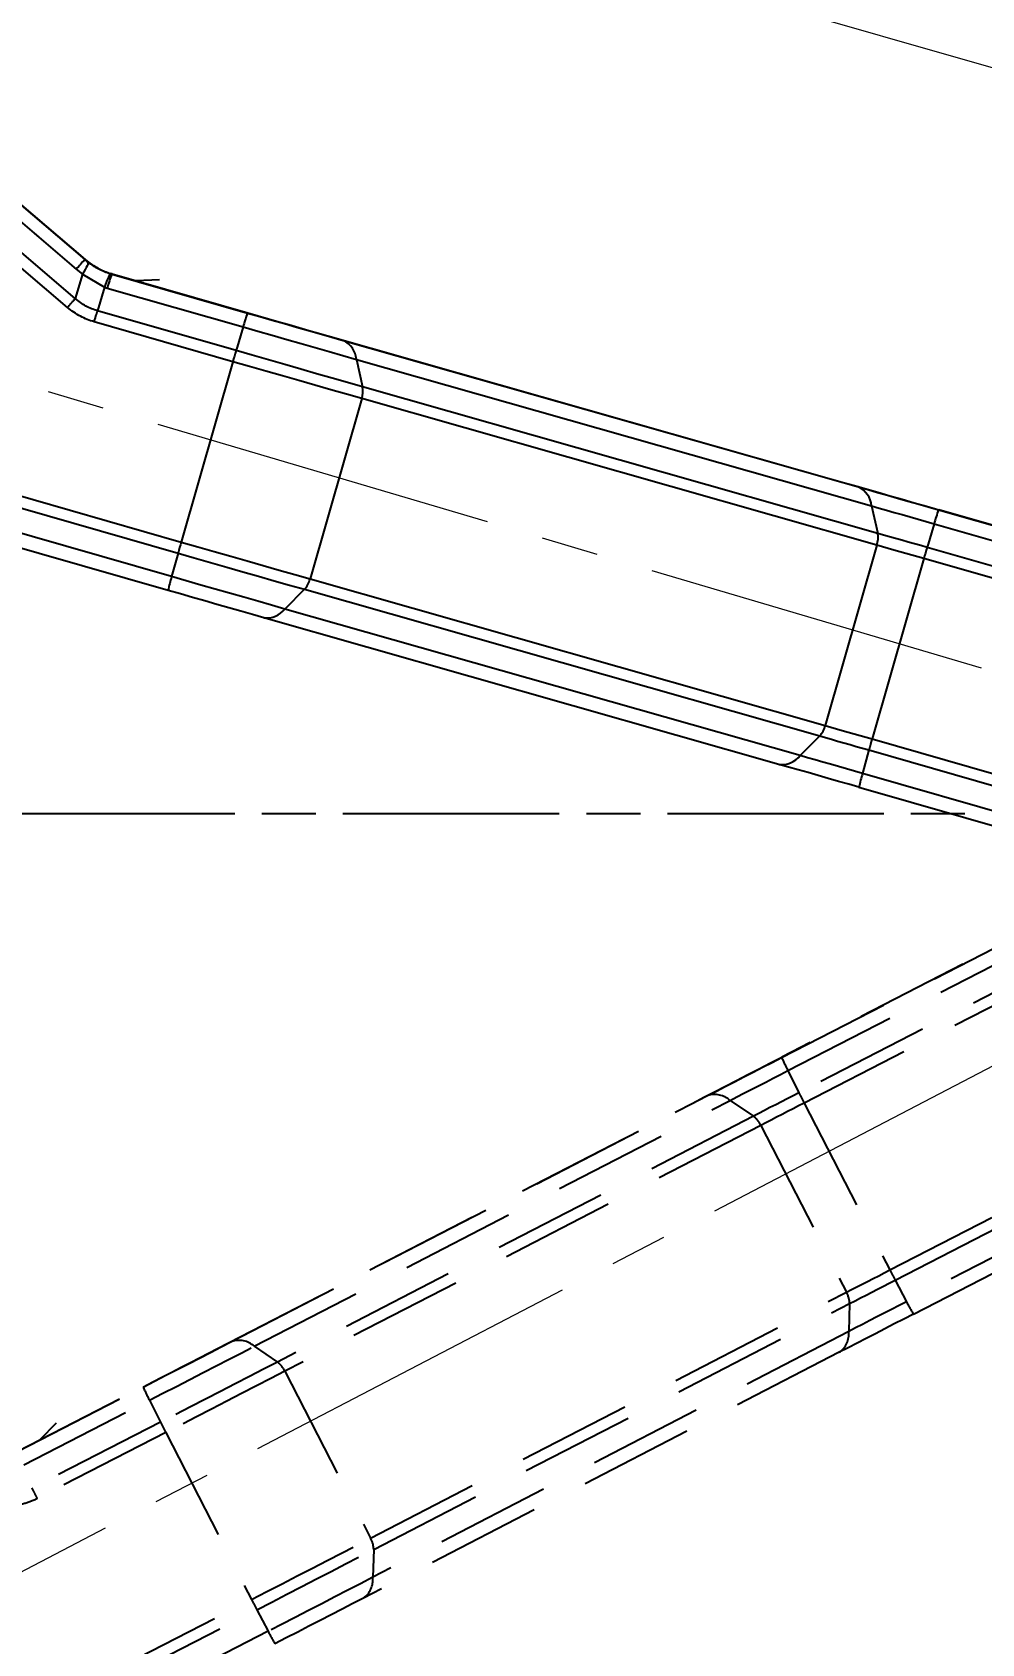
# Model space of a CAD drawing. Header units: millimetres. Extents: x 2379 to 4059, y 879 to 2067.
# Drawn here: x 3821 to 3873.6, y 1230.3 to 1319.7 of the extents above; entities that cross this region are included whole.
import ezdxf

# ---------------------------------------------------------------- set-up
doc = ezdxf.new("R2010")
doc.units = ezdxf.units.MM
for name, pattern in [('AM_ISO08W050', [18, 12, -1.5, 3, -1.5]), ('CENTER2', [28.575, 19.05, -3.175, 3.175, -3.175]), ('HIDDEN', [9.525, 6.35, -3.175])]:
    doc.linetypes.add(name, pattern=pattern)
for name, color, linetype, lineweight in [('AM_5', 3, 'Continuous', 25), ('AM_7', 4, 'AM_ISO08W050', 25), ('中心线', 1, 'CENTER2', 13), ('标注', 3, 'Continuous', 13)]:
    doc.layers.add(name, color=color, linetype=linetype, lineweight=lineweight)
doc.styles.add('SLDTEXTSTYLE1', font='txt.shx', dxfattribs={"width": 0.7, "bigfont": 'gbcbig.shx'})
doc.dimstyles.new('SLDDIMSTYLE12$0', dxfattribs={"dimtxt": 12, "dimasz": 10, "dimexe": 0, "dimexo": 0.0625, "dimgap": 0.875, "dimtad": 1, "dimdec": 1, "dimlfac": 1.8, "dimrnd": 1e-09, "dimzin": 12, "dimdsep": 46, "dimtxsty": 'SLDTEXTSTYLE1', "dimcen": 0.09, "dimdle": 8.16, "dimclrd": 3, "dimclre": 3, "dimadec": 0, "dimazin": 3, "dimtfac": 1, "dimtdec": 1, "dimtofl": 0, "dimtmove": 0, "dimatfit": 3, "dimfxl": 0, "dimfrac": 2, "dimtolj": 1, "dimlwd": 5, "dimlwe": 5, "dimarcsym": 0})
doc.dimstyles.new('SLDDIMSTYLE12$2', dxfattribs={"dimtxt": 12, "dimasz": 10, "dimexe": 0, "dimexo": 0.0625, "dimgap": 0.875, "dimtad": 1, "dimdec": 1, "dimlfac": 1.8, "dimrnd": 1e-09, "dimzin": 12, "dimdsep": 46, "dimtxsty": 'SLDTEXTSTYLE1', "dimcen": 0.09, "dimdle": 8.16, "dimclrd": 3, "dimclre": 3, "dimadec": 0, "dimazin": 3, "dimtfac": 1, "dimtdec": 1, "dimtofl": 0, "dimtmove": 0, "dimatfit": 3, "dimfxl": 0, "dimfrac": 2, "dimtolj": 1, "dimlwd": 5, "dimlwe": 5, "dimarcsym": 0})

# ---------------------------------------------------------------- blocks, each defined once
blk = doc.blocks.new('*D32')
at = {"layer": 'Defpoints', "color": 0, "transparency": 16777216}
for p in [(3723.629, 1328.829), (3683.304, 1283.267), (3901.012, 1276.307), (3901.048, 1276.315), (3720.133, 1182.173)]:
    blk.add_point(p, dxfattribs=at)
at = {"layer": '标注', "color": 3, "lineweight": 5, "transparency": 16777216}
blk.add_line((3723.569, 1328.846), (3692.156, 1338.148), dxfattribs=at)
at = {"layer": '标注', "color": 3, "linetype": 'Continuous', "lineweight": 5, "transparency": 16777216}
blk.add_line((3720.077, 1182.145), (3707.789, 1175.75), dxfattribs=at)
blk.add_arc((3901.026, 1276.303), 217.833, 166.13699, 204.86026, dxfattribs=at)
at = {"layer": '标注', "color": 3, "transparency": 16777216}
for points in [[(3687.929, 1328.933), (3691.146, 1328.06), (3692.156, 1338.148)], [(3704.873, 1185.46), (3701.882, 1183.989), (3707.789, 1175.75)]]:
    blk.add_solid(points, dxfattribs=at)
at = {"layer": '标注', "color": 0, "transparency": 16777216, "insert": (3690.043, 1255.993), "char_height": 10, "attachment_point": 5, "rotation": 275.49863, "style": 'SLDTEXTSTYLE1'}
blk.add_mtext('\\A1;60%%D', dxfattribs=at)
blk = doc.blocks.new('*D44')
at = {"layer": 'AM_5', "color": 3, "linetype": 'Continuous', "lineweight": 5, "transparency": 16777216}
blk.add_arc((3900.941, 1276.347), 183.176, 166.64032, 176.8717, dxfattribs=at)
at = {"layer": 'AM_5', "color": 3, "transparency": 16777216}
for points in [[(3721.112, 1319.101), (3724.333, 1318.243), (3725.298, 1328.335)], [(3719.705, 1286.298), (3716.373, 1286.389), (3717.766, 1276.347)]]:
    blk.add_solid(points, dxfattribs=at)
at = {"layer": 'Defpoints', "color": 0, "transparency": 16777216}
for p in [(3723.629, 1328.829), (3721.126, 1311.273), (3707.749, 1276.347), (3901.048, 1276.315), (3904.197, 1276.347)]:
    blk.add_point(p, dxfattribs=at)
at = {"layer": 'AM_5', "color": 0, "transparency": 16777216, "insert": (3712.855, 1303.598), "char_height": 12, "attachment_point": 5, "rotation": 81.75601, "style": 'SLDTEXTSTYLE1'}
blk.add_mtext('\\A1;15%%D', dxfattribs=at)
blk = doc.blocks.new('*D45')
at = {"layer": 'AM_5', "color": 3, "linetype": 'Continuous', "lineweight": 5, "transparency": 16777216}
for p, q in [((3732.202, 1326.399), (3740.687, 1355.991)), ((3900.423, 1310.191), (3750.299, 1353.235))]:
    blk.add_line(p, q, dxfattribs=at)
at = {"layer": 'AM_5', "color": 3, "lineweight": 5, "transparency": 16777216}
blk.add_line((3901.134, 1276.39), (3910.036, 1307.435), dxfattribs=at)
at = {"layer": 'AM_5', "color": 3, "transparency": 16777216}
for points in [[(3750.759, 1354.837), (3749.84, 1351.633), (3740.687, 1355.991)], [(3900.882, 1311.793), (3899.964, 1308.589), (3910.036, 1307.435)]]:
    blk.add_solid(points, dxfattribs=at)
at = {"layer": 'Defpoints', "color": 0, "transparency": 16777216}
for p in [(3740.687, 1355.991), (3732.185, 1326.339), (3901.117, 1276.33)]:
    blk.add_point(p, dxfattribs=at)
at = {"layer": 'AM_5', "color": 0, "transparency": 16777216, "insert": (3827.256, 1338.322), "char_height": 12, "attachment_point": 5, "rotation": 344.00123, "style": 'SLDTEXTSTYLE1'}
blk.add_mtext('\\A1;225', dxfattribs=at)

msp = doc.modelspace()

# ---------------------------------------------------------------- linework, layer by layer
at = {"color": 7, "linetype": 'Continuous', "lineweight": 25}
for p, q in [((3738.493, 1317.433), (3829.219, 1291.416)), ((3738.32, 1316.818), (3829.045, 1290.801)), ((3828.689, 1289.498), (3737.425, 1315.669)), ((3828.492, 1288.734), (3737.229, 1314.905)), ((3819.45, 1310.85), (3823.874, 1307.076)), ((3819.473, 1310.855), (3823.898, 1307.081)), ((3818.976, 1310.315), (3823.4, 1306.541)), ((3823.35, 1304.921), (3818.579, 1308.991)), ((3822.918, 1304.418), (3818.147, 1308.488)), ((3823.874, 1307.076), (3823.898, 1307.081)), ((3823.898, 1307.081), (3824.073, 1306.939)), ((3823.751, 1306.259), (3823.35, 1304.921)), ((3823.4, 1306.541), (3823.751, 1306.259)), ((3823.751, 1306.259), (3824.969, 1305.546)), ((3825.39, 1306.279), (3825.312, 1306.302)), ((3825.312, 1306.302), (3825.39, 1306.279)), ((3825.369, 1306.274), (3825.39, 1306.279)), ((3825.369, 1306.274), (3832.902, 1304.114)), ((3825.39, 1306.279), (3832.923, 1304.118)), ((3824.969, 1305.546), (3824.576, 1304.233)), ((3824.969, 1305.546), (3825.124, 1305.5)), ((3825.124, 1305.5), (3832.657, 1303.34)), ((3828.011, 1305.946), (3826.717, 1305.898)), ((3832.085, 1301.413), (3824.396, 1303.618)), ((3832.265, 1302.029), (3824.576, 1304.233)), ((3832.657, 1303.34), (3832.265, 1302.029)), ((3837.365, 1302.85), (3865.941, 1294.724)), ((3838.211, 1302.597), (3866.787, 1294.471)), ((3832.085, 1301.413), (3829.219, 1291.416)), ((3838.942, 1301.545), (3839.285, 1300.023)), ((3838.942, 1301.545), (3867.518, 1293.419)), ((3867.862, 1291.897), (3839.285, 1300.023)), ((3839.236, 1299.37), (3836.37, 1289.373)), ((3867.812, 1291.244), (3839.236, 1299.37)), ((3867.518, 1293.419), (3867.862, 1291.897)), ((3871.229, 1293.203), (3888.15, 1288.35)), ((3882.104, 1290.095), (3871.25, 1293.207)), ((3870.985, 1292.428), (3870.592, 1291.117)), ((3870.985, 1292.428), (3888.913, 1287.287)), ((3867.812, 1291.244), (3864.946, 1281.247)), ((3889.905, 1285.579), (3870.592, 1291.117)), ((3829.045, 1290.801), (3828.689, 1289.498)), ((3870.412, 1290.501), (3867.546, 1280.504)), ((3885.547, 1286.161), (3870.412, 1290.501)), ((3836.37, 1289.373), (3864.946, 1281.247)), ((3836.066, 1288.796), (3834.973, 1287.703)), ((3836.066, 1288.796), (3864.642, 1280.67)), ((3863.549, 1279.577), (3834.973, 1287.703)), ((3862.377, 1279.091), (3833.801, 1287.217)), ((3864.642, 1280.67), (3863.549, 1279.577)), ((3867.546, 1280.504), (3882.681, 1276.164)), ((3867.373, 1279.89), (3867.016, 1278.586)), ((3867.373, 1279.89), (3886.685, 1274.352)), ((3884.944, 1273.445), (3867.016, 1278.586)), ((3866.819, 1277.822), (3883.749, 1272.967))]:
    msp.add_line(p, q, dxfattribs=at)
at = {"color": 7, "linetype": 'HIDDEN', "lineweight": 25}
for p, q in [((3862.526, 1262.844), (3878.185, 1270.885)), ((3862.878, 1262.113), (3878.413, 1270.09)), ((3878.82, 1268.76), (3863.489, 1260.888)), ((3872.583, 1268.02), (3862.539, 1262.862)), ((3877.786, 1267.508), (3863.779, 1260.316)), ((3862.878, 1262.113), (3863.489, 1260.888)), ((3832.02, 1247.101), (3858.419, 1260.73)), ((3831.231, 1246.706), (3857.63, 1260.335)), ((3833.274, 1246.833), (3859.672, 1260.462)), ((3859.672, 1260.462), (3860.964, 1259.588)), ((3863.779, 1260.316), (3868.53, 1251.065)), ((3860.964, 1259.588), (3834.566, 1245.959)), ((3861.375, 1259.078), (3834.976, 1245.449)), ((3861.375, 1259.078), (3866.126, 1249.827)), ((3868.824, 1250.498), (3885.241, 1258.928)), ((3868.53, 1251.065), (3882.537, 1258.257)), ((3886.047, 1257.823), (3869.456, 1249.303)), ((3869.835, 1248.612), (3885.503, 1256.657)), ((3868.824, 1250.498), (3869.456, 1249.303)), ((3839.727, 1236.198), (3866.126, 1249.827)), ((3839.901, 1235.569), (3866.3, 1249.198)), ((3866.3, 1249.198), (3866.25, 1247.653)), ((3866.25, 1247.653), (3839.852, 1234.024)), ((3833.274, 1246.833), (3834.566, 1245.959)), ((3865.728, 1246.497), (3839.329, 1232.868)), ((3834.976, 1245.449), (3839.727, 1236.198)), ((3820.14, 1240.994), (3827.111, 1244.573)), ((3820.152, 1241.012), (3827.124, 1244.591)), ((3820.492, 1240.262), (3827.463, 1243.842)), ((3827.463, 1243.842), (3828.074, 1242.617)), ((3828.074, 1242.617), (3820.958, 1238.963)), ((3828.364, 1242.045), (3821.249, 1238.391)), ((3822.291, 1242.563), (3821.381, 1241.642)), ((3828.364, 1242.045), (3833.115, 1232.793)), ((3839.901, 1235.569), (3839.852, 1234.024)), ((3749.155, 1189.682), (3833.115, 1232.793)), ((3749.449, 1189.115), (3833.409, 1232.227)), ((3833.409, 1232.227), (3834.041, 1231.032)), ((3834.041, 1231.032), (3749.583, 1187.665))]:
    msp.add_line(p, q, dxfattribs=at)
at = {"color": 7, "linetype": 'Continuous', "lineweight": 25, "flags": 128}
for points in [[(3832.902, 1304.114), (3833.585, 1303.918), (3834.267, 1303.723), (3834.945, 1303.529), (3835.617, 1303.337), (3836.282, 1303.147), (3836.937, 1302.96), (3837.581, 1302.777), (3838.211, 1302.597)], [(3832.923, 1304.118), (3833.495, 1303.955), (3834.065, 1303.791), (3834.632, 1303.629), (3835.195, 1303.468), (3835.751, 1303.309), (3836.299, 1303.153), (3836.838, 1303), (3837.365, 1302.85)], [(3832.657, 1303.34), (3833.466, 1303.108), (3834.273, 1302.877), (3835.076, 1302.647), (3835.872, 1302.42), (3836.659, 1302.195), (3837.434, 1301.974), (3838.196, 1301.757), (3838.942, 1301.545)], [(3839.285, 1300.023), (3838.452, 1300.26), (3837.601, 1300.503), (3836.735, 1300.75), (3835.856, 1301.001), (3834.966, 1301.255), (3834.07, 1301.511), (3833.168, 1301.77), (3832.265, 1302.029)], [(3839.236, 1299.37), (3838.387, 1299.612), (3837.52, 1299.859), (3836.638, 1300.11), (3835.743, 1300.366), (3834.837, 1300.625), (3833.924, 1300.886), (3833.005, 1301.149), (3832.085, 1301.413)], [(3865.941, 1294.724), (3866.571, 1294.544), (3867.215, 1294.361), (3867.87, 1294.174), (3868.535, 1293.984), (3869.207, 1293.792), (3869.885, 1293.598), (3870.567, 1293.403), (3871.25, 1293.207)], [(3866.787, 1294.471), (3867.314, 1294.321), (3867.853, 1294.168), (3868.401, 1294.012), (3868.957, 1293.853), (3869.52, 1293.692), (3870.087, 1293.53), (3870.657, 1293.366), (3871.229, 1293.203)], [(3867.518, 1293.419), (3867.929, 1293.302), (3868.349, 1293.182), (3868.777, 1293.06), (3869.211, 1292.936), (3869.65, 1292.811), (3870.093, 1292.684), (3870.538, 1292.556), (3870.985, 1292.428)], [(3870.592, 1291.117), (3870.24, 1291.218), (3869.89, 1291.318), (3869.541, 1291.418), (3869.195, 1291.517), (3868.853, 1291.615), (3868.517, 1291.711), (3868.186, 1291.805), (3867.862, 1291.897)], [(3829.219, 1291.416), (3830.139, 1291.152), (3831.057, 1290.889), (3831.971, 1290.628), (3832.876, 1290.369), (3833.772, 1290.113), (3834.654, 1289.862), (3835.521, 1289.615), (3836.37, 1289.373)], [(3870.412, 1290.501), (3870.078, 1290.597), (3869.744, 1290.693), (3869.412, 1290.788), (3869.082, 1290.882), (3868.757, 1290.975), (3868.436, 1291.066), (3868.121, 1291.156), (3867.812, 1291.244)], [(3829.045, 1290.801), (3829.949, 1290.542), (3830.851, 1290.284), (3831.747, 1290.027), (3832.637, 1289.773), (3833.516, 1289.522), (3834.382, 1289.275), (3835.233, 1289.033), (3836.066, 1288.796)], [(3834.973, 1287.703), (3834.227, 1287.915), (3833.465, 1288.132), (3832.69, 1288.353), (3831.903, 1288.578), (3831.107, 1288.805), (3830.304, 1289.035), (3829.497, 1289.266), (3828.689, 1289.498)], [(3833.801, 1287.217), (3833.171, 1287.397), (3832.527, 1287.58), (3831.872, 1287.767), (3831.207, 1287.957), (3830.535, 1288.149), (3829.857, 1288.343), (3829.175, 1288.538), (3828.492, 1288.734)], [(3864.946, 1281.247), (3865.254, 1281.159), (3865.569, 1281.069), (3865.89, 1280.978), (3866.216, 1280.885), (3866.545, 1280.791), (3866.877, 1280.696), (3867.211, 1280.6), (3867.546, 1280.504)], [(3864.642, 1280.67), (3864.966, 1280.577), (3865.297, 1280.483), (3865.634, 1280.387), (3865.976, 1280.289), (3866.322, 1280.191), (3866.671, 1280.091), (3867.021, 1279.991), (3867.373, 1279.89)], [(3867.016, 1278.586), (3866.57, 1278.714), (3866.124, 1278.842), (3865.682, 1278.968), (3865.242, 1279.094), (3864.808, 1279.218), (3864.381, 1279.34), (3863.96, 1279.46), (3863.549, 1279.577)], [(3866.819, 1277.822), (3866.247, 1277.986), (3865.677, 1278.15), (3865.11, 1278.312), (3864.547, 1278.473), (3863.991, 1278.632), (3863.443, 1278.788), (3862.904, 1278.941), (3862.377, 1279.091)]]:
    msp.add_lwpolyline(points, dxfattribs=at)
at = {"color": 7, "linetype": 'HIDDEN', "lineweight": 25, "flags": 128}
for points in [[(3857.63, 1260.335), (3858.212, 1260.635), (3858.806, 1260.942), (3859.412, 1261.254), (3860.027, 1261.571), (3860.648, 1261.891), (3861.275, 1262.213), (3861.906, 1262.537), (3862.539, 1262.862)], [(3858.419, 1260.73), (3858.906, 1260.981), (3859.403, 1261.238), (3859.91, 1261.499), (3860.424, 1261.764), (3860.945, 1262.032), (3861.469, 1262.301), (3861.997, 1262.573), (3862.526, 1262.844)], [(3859.672, 1260.462), (3860.052, 1260.659), (3860.44, 1260.859), (3860.836, 1261.063), (3861.237, 1261.269), (3861.643, 1261.478), (3862.053, 1261.689), (3862.465, 1261.901), (3862.878, 1262.113)], [(3863.489, 1260.888), (3863.163, 1260.721), (3862.839, 1260.554), (3862.516, 1260.388), (3862.197, 1260.224), (3861.881, 1260.061), (3861.569, 1259.9), (3861.263, 1259.743), (3860.964, 1259.588)], [(3863.779, 1260.316), (3863.469, 1260.157), (3863.16, 1259.998), (3862.853, 1259.84), (3862.549, 1259.683), (3862.248, 1259.528), (3861.951, 1259.375), (3861.66, 1259.225), (3861.375, 1259.078)], [(3866.126, 1249.827), (3866.411, 1249.974), (3866.702, 1250.124), (3866.999, 1250.277), (3867.3, 1250.432), (3867.604, 1250.589), (3867.911, 1250.747), (3868.22, 1250.905), (3868.53, 1251.065)], [(3866.3, 1249.198), (3866.599, 1249.353), (3866.905, 1249.51), (3867.216, 1249.671), (3867.532, 1249.834), (3867.852, 1249.998), (3868.175, 1250.164), (3868.499, 1250.331), (3868.824, 1250.498)], [(3869.456, 1249.303), (3869.043, 1249.091), (3868.631, 1248.879), (3868.221, 1248.669), (3867.815, 1248.46), (3867.414, 1248.253), (3867.019, 1248.049), (3866.63, 1247.849), (3866.25, 1247.653)], [(3869.835, 1248.612), (3869.306, 1248.34), (3868.778, 1248.069), (3868.254, 1247.799), (3867.733, 1247.531), (3867.219, 1247.266), (3866.712, 1247.005), (3866.215, 1246.748), (3865.728, 1246.497)], [(3827.111, 1244.573), (3827.744, 1244.898), (3828.374, 1245.222), (3829.002, 1245.545), (3829.623, 1245.865), (3830.238, 1246.181), (3830.843, 1246.494), (3831.438, 1246.8), (3832.02, 1247.101)], [(3827.124, 1244.591), (3827.653, 1244.863), (3828.181, 1245.134), (3828.705, 1245.404), (3829.226, 1245.672), (3829.74, 1245.937), (3830.246, 1246.198), (3830.744, 1246.454), (3831.231, 1246.706)], [(3827.463, 1243.842), (3828.211, 1244.226), (3828.958, 1244.61), (3829.7, 1244.992), (3830.436, 1245.37), (3831.164, 1245.745), (3831.881, 1246.114), (3832.585, 1246.478), (3833.274, 1246.833)], [(3834.566, 1245.959), (3833.796, 1245.562), (3833.009, 1245.156), (3832.208, 1244.743), (3831.396, 1244.325), (3830.573, 1243.902), (3829.744, 1243.475), (3828.91, 1243.046), (3828.074, 1242.617)], [(3834.976, 1245.449), (3834.192, 1245.044), (3833.391, 1244.631), (3832.576, 1244.211), (3831.748, 1243.784), (3830.91, 1243.353), (3830.065, 1242.919), (3829.216, 1242.482), (3828.364, 1242.045)], [(3833.115, 1232.793), (3833.967, 1233.231), (3834.816, 1233.668), (3835.661, 1234.102), (3836.499, 1234.533), (3837.326, 1234.959), (3838.142, 1235.38), (3838.943, 1235.793), (3839.727, 1236.198)], [(3833.409, 1232.227), (3834.246, 1232.656), (3835.08, 1233.085), (3835.909, 1233.512), (3836.731, 1233.935), (3837.544, 1234.353), (3838.345, 1234.766), (3839.131, 1235.172), (3839.901, 1235.569)], [(3839.852, 1234.024), (3839.163, 1233.668), (3838.459, 1233.305), (3837.742, 1232.936), (3837.014, 1232.561), (3836.278, 1232.182), (3835.536, 1231.8), (3834.79, 1231.417), (3834.041, 1231.032)], [(3839.329, 1232.868), (3838.747, 1232.567), (3838.153, 1232.261), (3837.547, 1231.949), (3836.932, 1231.632), (3836.311, 1231.312), (3835.683, 1230.99), (3835.053, 1230.665), (3834.42, 1230.341)]]:
    msp.add_lwpolyline(points, dxfattribs=at)
at = {"color": 7, "linetype": 'Continuous', "lineweight": 25}
for centre, radius, start, end in [((3834.277, 1297.37), 14.227, 136.98231, 139.86093), ((3836.272, 1302.407), 11.569, 160.47233, 164.49361), ((3843.805, 1300.247), 11.569, 160.47233, 164.49361), ((3837.653, 1301.43), 1.294, 5.07762, 64.46165), ((3889.466, 1285.017), 59.677, 163.43713, 164.05307), ((3837.899, 1299.8), 1.404, 342.17658, 9.14397), ((3866.229, 1293.304), 1.294, 5.07766, 64.46203), ((3882.132, 1289.336), 11.568, 160.47228, 164.49364), ((3866.475, 1291.674), 1.404, 342.17656, 9.14413), ((3885.718, 1275.158), 58.792, 163.94748, 164.56969), ((3927.793, 1274.105), 59.677, 163.43713, 164.05307), ((3838.701, 1286.513), 10.448, 163.40044, 167.7271), ((3835.025, 1289.711), 1.387, 318.69224, 345.8928), ((3833.971, 1288.464), 1.258, 262.23993, 322.75953), ((3863.601, 1281.585), 1.387, 318.69201, 345.89284), ((3924.045, 1264.247), 58.792, 163.94748, 164.5697), ((3862.547, 1280.338), 1.258, 262.23993, 322.75953), ((3877.028, 1275.602), 10.448, 163.40041, 167.72716)]:
    msp.add_arc(centre, radius, start, end, dxfattribs=at)
at = {"color": 7, "linetype": 'HIDDEN', "lineweight": 25}
for centre, radius, start, end in [((3873.123, 1267.486), 11.568, 203.65312, 207.67448), ((3858.811, 1259.497), 1.294, 48.2585, 107.64287), ((3916.84, 1287.625), 59.677, 206.61797, 207.23391), ((3860.106, 1258.477), 1.404, 25.3574, 52.32497), ((3920.854, 1277.873), 58.792, 207.12832, 207.75054), ((3864.914, 1249.153), 1.387, 1.87285, 29.07368), ((3878.799, 1253.978), 10.448, 206.58125, 210.908), ((3864.998, 1247.523), 1.258, 305.42077, 5.94037), ((3832.412, 1245.868), 1.294, 48.25846, 107.64249), ((3833.707, 1244.847), 1.404, 25.35742, 52.32481), ((3837.708, 1249.215), 11.569, 203.65317, 207.67445), ((3881.426, 1269.355), 59.677, 206.61798, 207.23391), ((3838.515, 1235.524), 1.387, 1.87308, 29.07364), ((3838.6, 1233.893), 1.258, 305.42077, 5.94037), ((3885.439, 1259.602), 58.792, 207.12832, 207.75053), ((3843.385, 1235.707), 10.448, 206.58128, 210.90794)]:
    msp.add_arc(centre, radius, start, end, dxfattribs=at)
at = {"color": 7, "linetype": 'Continuous', "lineweight": 25}
for points, knots in [([(3823.874, 1307.076), (3823.907, 1307.049), (3823.964, 1307), (3824.024, 1306.955), (3824.05, 1306.935)], [0, 0, 0, 0, 0.557672, 1, 1, 1, 1]), ([(3824.05, 1306.935), (3824.053, 1306.889), (3824.06, 1306.797), (3823.854, 1306.438), (3823.751, 1306.259)], [0, 0, 0, 0, 0.500804, 1, 1, 1, 1]), ([(3824.05, 1306.935), (3824.245, 1306.8), (3824.63, 1306.534), (3825.073, 1306.375), (3825.291, 1306.297)], [0, 0, 0, 0, 0.508316, 1, 1, 1, 1]), ([(3824.073, 1306.939), (3824.267, 1306.804), (3824.65, 1306.538), (3825.094, 1306.38), (3825.312, 1306.302)], [0, 0, 0, 0, 0.5080063, 1, 1, 1, 1]), ([(3825.291, 1306.297), (3825.265, 1306.265), (3825.213, 1306.202), (3825.05, 1305.765), (3824.969, 1305.546)], [0, 0, 0, 0, 0.5, 1, 1, 1, 1]), ([(3825.291, 1306.297), (3825.306, 1306.293), (3825.331, 1306.285), (3825.357, 1306.277), (3825.369, 1306.274)], [0, 0, 0, 0, 0.560146, 1, 1, 1, 1]), ([(3824.396, 1303.618), (3824.134, 1303.709), (3823.598, 1303.896), (3823.147, 1304.242), (3822.918, 1304.418)], [0, 0, 0, 0, 0.490293, 1, 1, 1, 1]), ([(3824.576, 1304.233), (3824.355, 1304.311), (3823.907, 1304.47), (3823.538, 1304.769), (3823.35, 1304.921)], [0, 0, 0, 0, 0.491499, 1, 1, 1, 1])]:
    msp.add_open_spline(points, degree=3, knots=knots, dxfattribs=at)
for points in [[(3822.918, 1304.418), (3822.96, 1304.467), (3823.044, 1304.566), (3823.163, 1304.705), (3823.27, 1304.829), (3823.324, 1304.891), (3823.35, 1304.921)], [(3824.396, 1303.618), (3824.413, 1303.677), (3824.448, 1303.796), (3824.496, 1303.964), (3824.541, 1304.117), (3824.564, 1304.194), (3824.576, 1304.233)]]:
    msp.add_open_spline(points, degree=3, dxfattribs=at)
at = {"color": 7, "linetype": 'HIDDEN', "lineweight": 25}
msp.add_open_spline([(3821.249, 1238.391), (3820.995, 1238.278), (3820.476, 1238.048), (3819.911, 1237.992), (3819.623, 1237.963)], degree=3, knots=[0, 0, 0, 0, 0.490293, 1, 1, 1, 1], dxfattribs=at)
msp.add_open_spline([(3821.249, 1238.391), (3821.221, 1238.446), (3821.164, 1238.556), (3821.085, 1238.713), (3821.013, 1238.854), (3820.977, 1238.927), (3820.958, 1238.963)], degree=3, dxfattribs=at)
at = {"layer": 'AM_7'}
msp.add_line((3904.197, 1276.347), (3707.749, 1276.347), dxfattribs=at)
at = {"layer": '中心线'}
for p, q in [((3901.012, 1276.307), (3723.629, 1328.829)), ((3901.048, 1276.315), (3720.133, 1182.173))]:
    msp.add_line(p, q, dxfattribs=at)

# ---------------------------------------------------------------- dimensions: what is measured, and where the dimension line sits
at = {"layer": 'AM_5'}
dim = msp.add_linear_dim(base=(3740.687, 1355.991), p1=(3901.117, 1276.33), p2=(3732.185, 1326.339), angle=164.00123, text='225', dimstyle='SLDDIMSTYLE12$0', override={"dimlfac": 1, "dimpost": ''}, dxfattribs=at)
dim.commit()
dim.dimension.update_dxf_attribs({"geometry": '*D45', "text_midpoint": (3827.256, 1338.322)})
dim = msp.add_angular_dim_2l(base=(3721.126, 1311.273), line1=((3901.048, 1276.315), (3723.629, 1328.829)), line2=((3904.197, 1276.347), (3707.749, 1276.347)), text='15%%D', dimstyle='SLDDIMSTYLE12$2', override={"dimlfac": 1}, dxfattribs=at)
dim.commit()
dim.dimension.update_dxf_attribs({"geometry": '*D44', "text_midpoint": (3712.855, 1303.598)})
at = {"layer": '标注'}
dim = msp.add_angular_dim_2l(base=(3683.304, 1283.267), line1=((3901.048, 1276.315), (3720.133, 1182.173)), line2=((3901.012, 1276.307), (3723.629, 1328.829)), text='60%%D', dimstyle='SLDDIMSTYLE12$2', override={"dimtxt": 10, "dimadec": 3, "dimtdec": 3, "dimtzin": 0}, dxfattribs=at)
dim.commit()
dim.dimension.update_dxf_attribs({"geometry": '*D32', "text_midpoint": (3690.043, 1255.993)})

doc.saveas('drawing.dxf')
